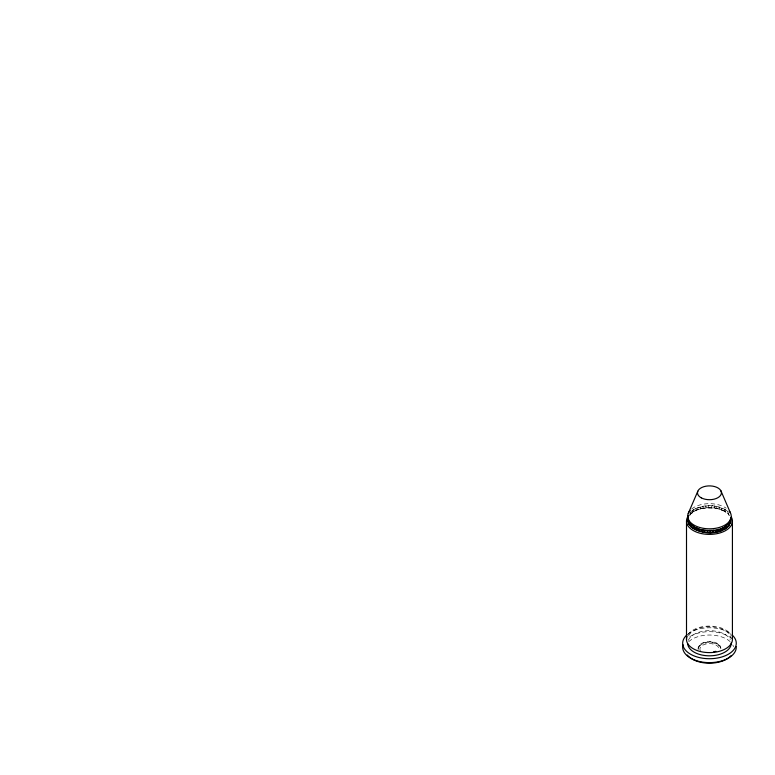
<?xml version="1.0" encoding="UTF-8"?>
<svg xmlns="http://www.w3.org/2000/svg" width="775" height="775" viewBox="0 0 775 775"><rect width="100%" height="100%" fill="white"/><g stroke="black" fill="none" stroke-linecap="round" stroke-linejoin="round"><path stroke-width="0.58" stroke-dasharray="3.88 2.91" d="M690.215 512.323L693.499 509.65C704.02 503.963 718.26 504.05 727.909 511.51L728.548 515.104L727.909 511.51L724.276 508.981L714.308 505.949L708.65 505.639L697.878 507.557L693.499 509.65L690.215 512.323L689.789 515.937L689.789 513.99M729.682 515.704C727.56 511.781 723.123 511.045 719.646 509.039L714.308 507.896L703.051 508.138L697.878 509.514L693.499 511.607L690.215 514.28L693.499 511.607C703.099 506.327 715.432 506.278 725.09 511.413M692.627 512.11L693.499 511.607L693.499 509.65M724.276 508.981L724.276 510.938L727.909 513.467M725.632 510.473L725.632 512.42M721.612 508.313L721.612 510.27M719.646 507.083L719.646 509.039M716.768 506.84L716.768 508.797M714.308 505.949L714.308 507.896M711.431 506.133L711.431 508.09M708.65 505.639L708.65 507.596M705.947 506.249L705.947 508.206M703.051 506.191L703.051 508.138M700.716 507.189L700.716 509.136M697.878 507.557L697.878 509.514M696.076 508.865L696.076 510.822M692.346 511.19L692.346 513.147M691.707 508.972A21.777 12.574 0 0 1 726.233 508.226M700.319 650.748A9.571 5.522 0 0 1 709.106 643.589A9.571 5.522 0 0 1 718.803 650.341M688.675 641.729A24.412 14.095 0 0 1 730.137 641.613M732.792 644.965A24.412 14.095 0 0 1 733.528 646.757M689.818 636.633A26.805 15.471 0 0 1 731.387 638.261M689.895 514.183A22.969 13.262 0 0 1 728.917 514.077M688.597 635.752A21.777 12.574 0 0 1 712.206 626.868A21.777 12.574 0 0 1 731.232 638.871M688.239 640.46A21.777 12.574 0 0 1 708.65 630.685A21.777 12.574 0 0 1 730.273 639.549M687.929 634.735A22.969 13.262 0 0 1 710.113 626.084A22.969 13.262 0 0 1 731.416 635.432M698.701 648.375A10.772 6.219 0 0 1 709.067 641.923A10.772 6.219 0 0 1 720.227 647.91M688.026 633.969A26.805 15.471 0 0 1 731.387 634.347M720.827 648.869L720.827 647.89A11.363 6.558 0 0 0 709.038 641.584A11.363 6.558 0 0 0 698.11 648.384L698.11 649.363A11.363 6.558 0 0 1 709.038 642.553A11.363 6.558 0 0 1 720.827 648.869"/><path stroke-width="1.16" d="M688.772 520.228L687.706 518.669L688.655 521.904L690.389 523.251L691.029 526.845L694.652 529.373L704.62 532.415L710.278 532.716L715.887 532.173L725.429 528.705L728.723 526.031L729.149 524.375L730.699 522.951L730.37 519.337L731.232 517.729C730.418 536.833 697.597 536.688 688.655 523.861L688.772 522.185L687.706 520.626L688.239 515.404M690.389 525.208L688.655 523.861L688.655 521.904C698.197 534.614 726.766 534.75 731.232 517.729M730.699 521.003L729.149 522.418L728.723 526.031M688.239 513.447L697.8 491.263M712.981 532.105L712.981 530.148L715.887 530.216L721.05 528.85L725.429 526.758L726.592 525.217L726.592 527.165M708.428 530.439L712.08 530.352M693.305 527.891L693.305 525.934L694.652 527.417L699.292 529.315L706.548 530.333M690.389 523.251L691.029 524.888L692.54 525.586M720.905 490.769L730.273 512.546M687.706 520.626L688.655 523.861M732.423 520.635L732.423 638.852A22.969 13.262 0 0 1 707.323 652.55A22.969 13.262 0 0 1 687.067 636.391M729.149 522.418L729.149 524.375M725.429 526.758L725.429 528.705M722.862 527.533L722.862 529.49M721.05 528.85L721.05 530.798M718.222 529.218L718.222 531.175M715.887 530.216L715.887 532.173M710.278 530.768L710.278 532.716M707.507 530.265L707.507 532.222M704.62 530.458L704.62 532.415M702.16 529.567L702.16 531.514M699.292 529.315L699.292 531.272M697.316 528.085L697.316 530.042M694.652 527.417L694.652 529.373M691.029 524.888L691.029 526.845M686.505 521.633L686.505 639.84M729.256 511.006A21.777 12.574 0 0 1 708.854 528.812A21.777 12.574 0 0 1 690.215 510.376M731.048 655.698A24.412 14.095 0 0 1 708.786 663.206A24.412 14.095 0 0 1 687.28 654.991M736.25 646.583A26.805 15.471 0 0 1 707.837 662.606A26.805 15.471 0 0 1 683.007 644.703M731.416 517.225A22.969 13.262 0 0 1 708.069 534.372A22.969 13.262 0 0 1 688.5 515.714M715.887 651.358A21.777 12.574 0 0 1 713.678 651.678M731.232 642.785A21.777 12.574 0 0 1 710.278 655.815A21.777 12.574 0 0 1 687.706 643.725M732.162 635.016A26.805 15.471 0 0 1 726.747 655.078A26.805 15.471 0 0 1 691.581 654.778A26.805 15.471 0 0 1 687.212 634.638M701.327 497.87A11.964 6.907 0 0 0 721.128 494.334A11.964 6.907 0 0 0 705.938 486.196A11.964 6.907 0 0 0 701.327 497.87"/></g></svg>
